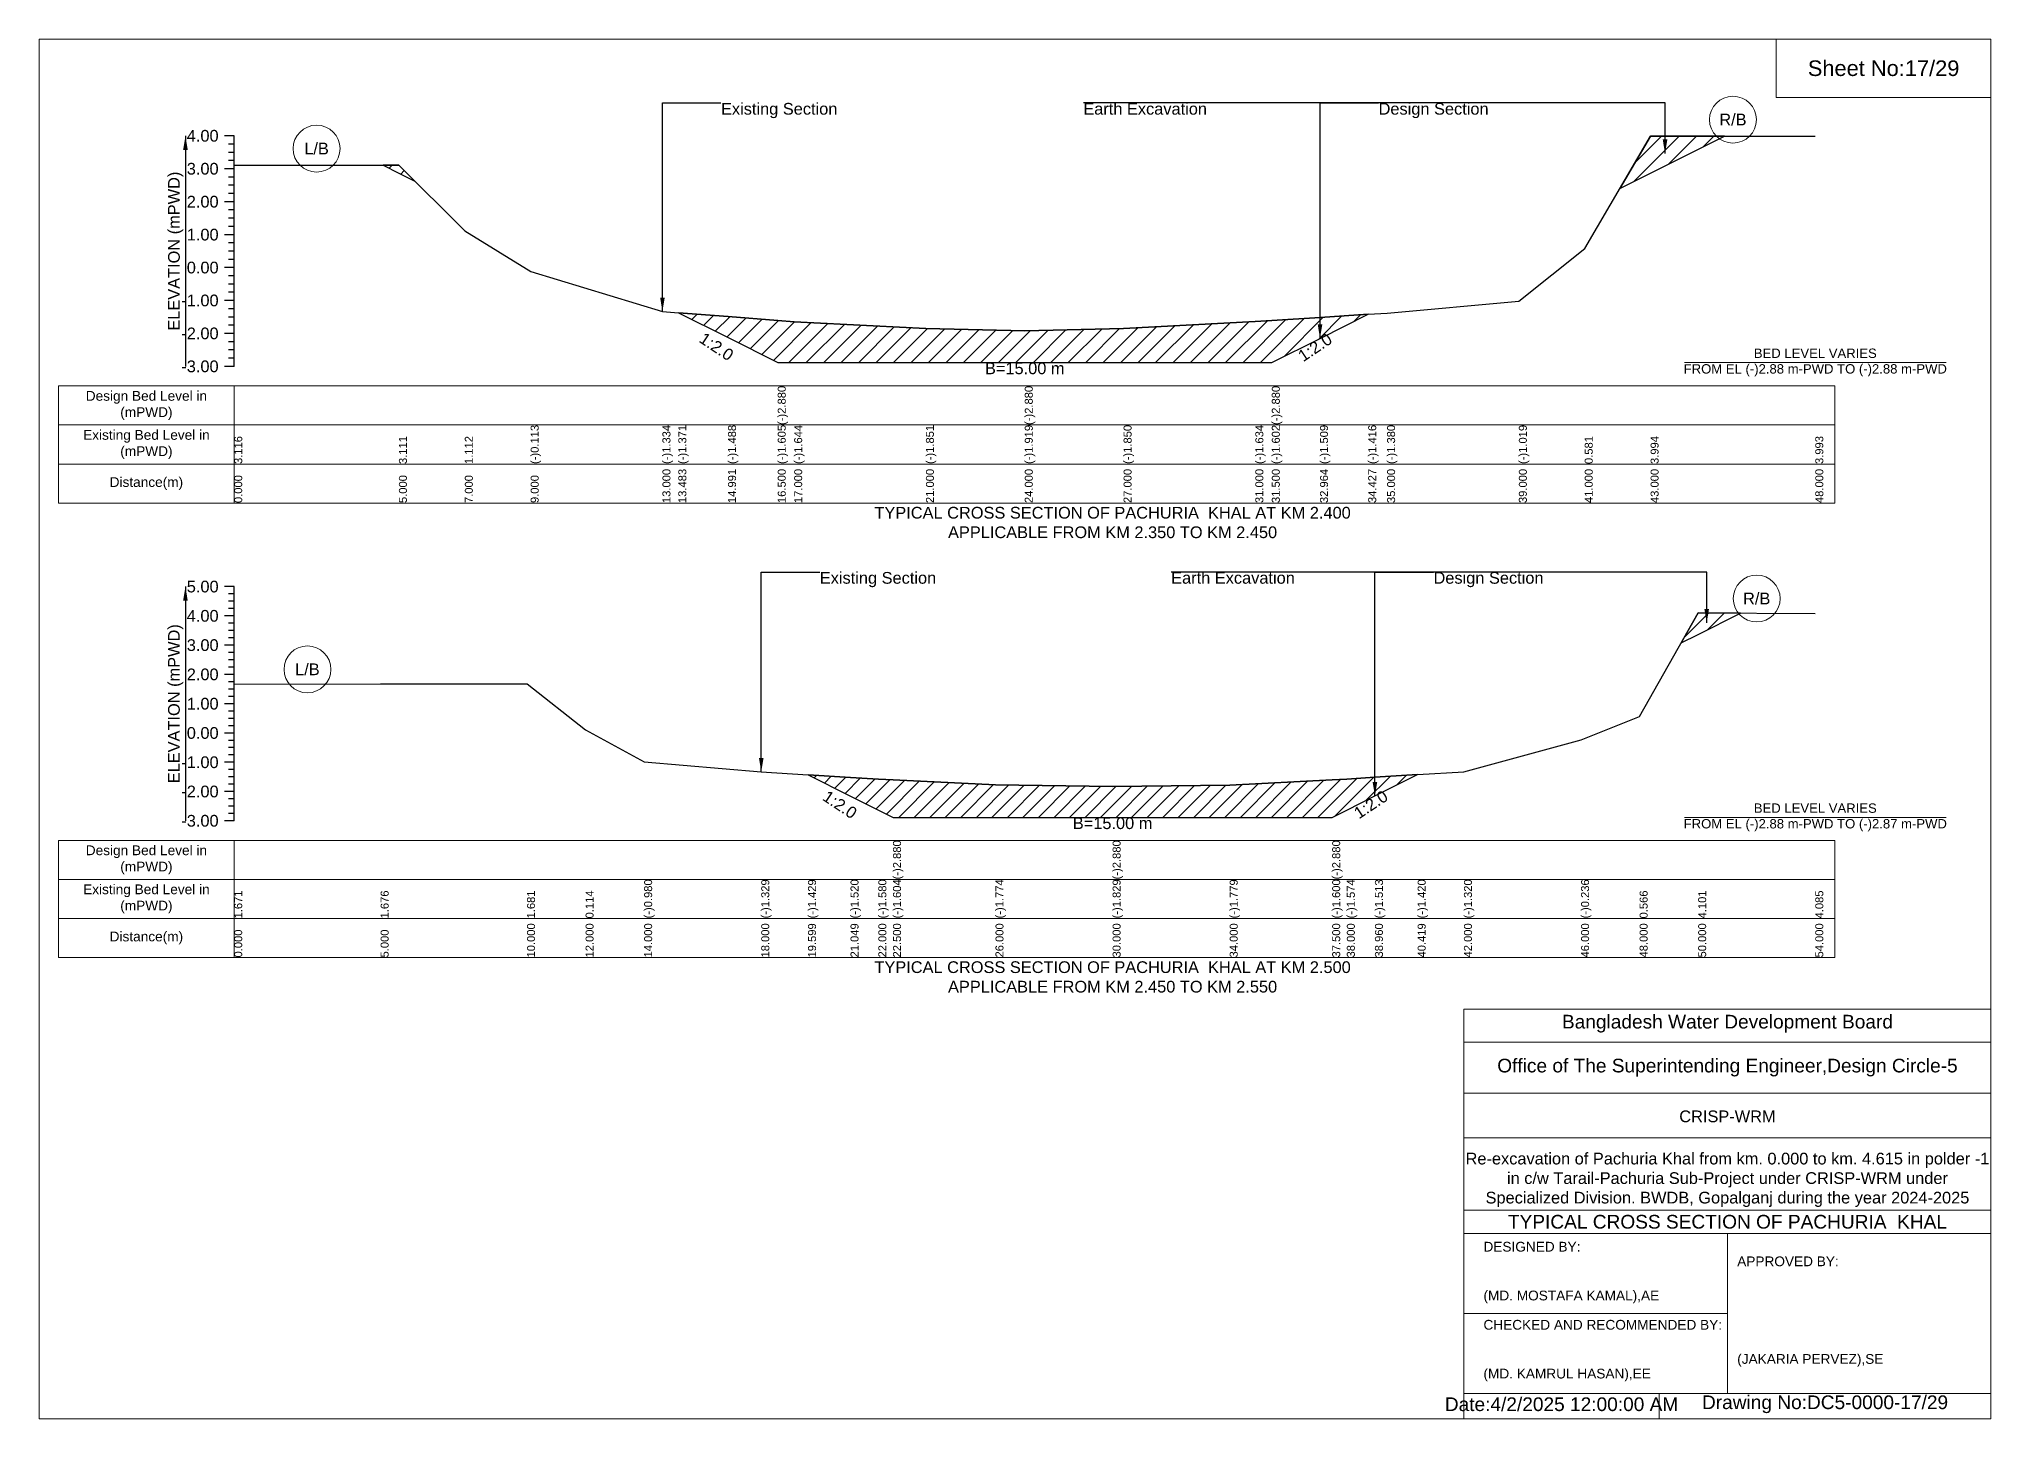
# Model space of a CAD drawing. Header units: inches. Extents: x 91000 to 388000, y -5656 to 0.
# Drawn here: x 260000 to 268000, y -5656 to 0 of the extents above; entities that cross this region are included whole.
import ezdxf

# ---------------------------------------------------------------- set-up
doc = ezdxf.new("R2010")
doc.units = ezdxf.units.IN
doc.header["$LTSCALE"] = 7
doc.header["$MEASUREMENT"] = 0
for name, color, linetype, lineweight in [('Cross section Data Border', 7, 'Continuous', 9), ('Cross Section Labels', 7, 'Continuous', 9), ('Existing_Bed_Level for Xsection', 7, 'Continuous', 25), ('Long Section Labels', 7, 'Continuous', 9)]:
    doc.layers.add(name, color=color, linetype=linetype, lineweight=lineweight)
doc.styles.get("Standard").update_dxf_attribs({"font": 'arial.ttf'})
doc.dimstyles.get("Standard").update_dxf_attribs({"dimtxt": 0.18, "dimasz": 0.18, "dimexe": 0.18, "dimexo": 0.0625, "dimgap": 0.09, "dimtad": 0, "dimtih": 1, "dimtoh": 1, "dimdec": 4, "dimzin": 0, "dimdsep": 46, "dimtxsty": 'Standard', "dimcen": 0.09, "dimadec": 0, "dimazin": 0, "dimtfac": 1, "dimtdec": 4, "dimtofl": 0, "dimtmove": 0, "dimatfit": 3, "dimfxl": 1, "dimtolj": 1, "dimtzin": 0, "dimarcsym": 0})

msp = doc.modelspace()

# ---------------------------------------------------------------- hatches: boundary and pattern name
at = {"layer": 'Existing_Bed_Level for Xsection'}
h = msp.add_hatch(dxfattribs=at)
h.set_pattern_fill('ANSI31', color=256, scale=405, style=0)
h.paths.add_polyline_path([(266479.2, -612.4), (266605, -549.5), (266908.4, -397.8), (266605, -397.7)])
h = msp.add_hatch(dxfattribs=at)
h.set_pattern_fill('ANSI31', color=256, scale=405, style=0)
h.paths.add_polyline_path([(261409.8, -516.9), (261475, -549.5), (261540.1, -582.1), (261475, -516.9)])
h = msp.add_hatch(dxfattribs=at)
h.set_pattern_fill('ANSI31', color=256, scale=405, style=0)
h.paths.add_polyline_path([(262620.2, -1122.1), (262823.8, -1223.9), (263027.5, -1325.7), (263095, -1325.7), (263635, -1325.7), (264040, -1325.7), (264445, -1325.7), (264985, -1325.7), (265052.5, -1325.7), (265250.1, -1226.9), (265447.7, -1128.1), (265250.1, -1140.7), (265052.5, -1153.2), (264985, -1157.5), (264445, -1186.7), (264040, -1196), (263635, -1186.8), (263095, -1158.9), (263027.5, -1153.6), (262823.8, -1137.9)])
h = msp.add_hatch(dxfattribs=at)
h.set_pattern_fill('ANSI31', color=256, scale=360, style=0)
h.paths.add_polyline_path([(266730.8, -2474.7), (266800, -2440.1), (266974, -2353.1), (266800, -2352.4)])
h = msp.add_hatch(dxfattribs=at)
h.set_pattern_fill('ANSI31', color=256, scale=360, style=0)
h.paths.add_polyline_path([(263151.8, -3016), (263325.9, -3103.1), (263440, -3160.1), (263500, -3190.1), (263920, -3190.1), (264400, -3190.1), (264880, -3190.1), (265300, -3190.1), (265360, -3160.1), (265475.2, -3102.5), (265650.3, -3015), (265475.2, -3026.1), (265360, -3033.4), (265300, -3036.5), (264880, -3058), (264400, -3064), (263920, -3057.4), (263500, -3037), (263440, -3034.1), (263325.9, -3027)])

# ---------------------------------------------------------------- linework, layer by layer
at = {"layer": 'Cross section Data Border'}
for points in [[(260080, -1421.9), (267360, -1421.9), (267360, -1901.9), (260080, -1901.9)], [(260080, -3284.5), (267360, -3284.5), (267360, -3764.5), (260080, -3764.5)]]:
    msp.add_lwpolyline(points, close=True, dxfattribs=at)
for points in [[(260800, -1421.9), (260800, -1901.9)], [(260080, -1581.9), (267360, -1581.9)], [(260080, -1741.9), (267360, -1741.9)], [(260800, -3284.5), (260800, -3764.5)], [(260080, -3444.5), (267360, -3444.5)], [(260080, -3604.5), (267360, -3604.5)]]:
    msp.add_lwpolyline(points, dxfattribs=at)
at = {"layer": 'Cross Section Labels'}
for points in [[(266744.2, -1325.7), (267815.8, -1325.7)], [(266744.2, -3190.1), (267815.8, -3190.1)]]:
    msp.add_lwpolyline(points, dxfattribs=at)
for centre in [(266942.5, -330.3), (261137.5, -449.1), (267040, -2293.4), (261100, -2583.7)]:
    msp.add_circle(centre, 96, dxfattribs=at)
at = {"layer": 'Existing_Bed_Level for Xsection'}
for points in [[(260800, -396.9), (260760, -396.9)], [(260800, -1341.9), (260800, -1206.9), (260800, -1071.9), (260800, -936.9), (260800, -801.9), (260800, -666.9), (260800, -531.9), (260800, -396.9)], [(260800, -516.3), (261475, -516.9), (261745, -786.8), (262015, -952.2), (262555, -1117), (262620.2, -1122.1), (262823.8, -1137.9), (263027.5, -1153.6), (263027.5, -1153.6), (263095, -1158.9), (263635, -1186.8), (264040, -1196), (264040, -1196), (264445, -1186.7), (264985, -1157.5), (265052.5, -1153.2), (265052.5, -1153.2), (265250.1, -1140.7), (265447.7, -1128.1), (265525, -1123.2), (266065, -1074.5), (266335, -858.5), (266605, -397.7), (267280, -397.9)], [(260800, -430.7), (260776, -430.7)], [(260800, -464.4), (260776, -464.4)], [(260800, -531.9), (260760, -531.9)], [(260800, -498.2), (260776, -498.2)], [(260800, -565.7), (260776, -565.7)], [(260800, -599.4), (260776, -599.4)], [(260800, -633.2), (260776, -633.2)], [(260800, -666.9), (260760, -666.9)], [(260800, -700.7), (260776, -700.7)], [(260800, -734.4), (260776, -734.4)], [(260800, -768.2), (260776, -768.2)], [(260800, -801.9), (260760, -801.9)], [(260800, -835.7), (260776, -835.7)], [(260800, -869.4), (260776, -869.4)], [(260800, -936.9), (260760, -936.9)], [(260800, -903.2), (260776, -903.2)], [(260800, -970.7), (260776, -970.7)], [(260800, -1004.4), (260776, -1004.4)], [(260800, -1038.2), (260776, -1038.2)], [(260800, -1071.9), (260760, -1071.9)], [(260800, -1105.7), (260776, -1105.7)], [(260800, -1139.4), (260776, -1139.4)], [(260800, -1173.2), (260776, -1173.2)], [(260800, -1206.9), (260760, -1206.9)], [(260800, -1240.7), (260776, -1240.7)], [(260800, -1274.4), (260776, -1274.4)], [(260800, -1341.9), (260760, -1341.9)], [(260800, -1308.2), (260776, -1308.2)], [(260800, -2244.5), (260760, -2244.5)], [(260800, -2274.5), (260776, -2274.5)], [(260800, -2304.5), (260776, -2304.5)], [(260800, -3204.5), (260800, -3084.5), (260800, -2964.5), (260800, -2844.5), (260800, -2724.5), (260800, -2604.5), (260800, -2484.5), (260800, -2364.5), (260800, -2244.5)], [(260800, -2364.5), (260760, -2364.5)], [(260800, -2334.5), (260776, -2334.5)], [(260800, -2394.5), (260776, -2394.5)], [(260800, -2644), (261400, -2643.4), (262000, -2642.8), (262240, -2830.8), (262480, -2962.1), (262960, -3004), (263151.8, -3016), (263325.9, -3027), (263440, -3034.1), (263500, -3037), (263500, -3037), (263920, -3057.4), (264400, -3064), (264400, -3064), (264880, -3058), (265300, -3036.5), (265300, -3036.5), (265360, -3033.4), (265475.2, -3026.1), (265650.3, -3015), (265840, -3002.9), (266320, -2872.8), (266560, -2776.6), (266800, -2352.4), (267280, -2354.3)], [(260800, -2424.5), (260776, -2424.5)], [(260800, -2454.5), (260776, -2454.5)], [(260800, -2484.5), (260760, -2484.5)], [(260800, -2514.5), (260776, -2514.5)], [(260800, -2544.5), (260776, -2544.5)], [(260800, -2604.5), (260760, -2604.5)], [(260800, -2574.5), (260776, -2574.5)], [(260800, -2634.5), (260776, -2634.5)], [(260800, -2664.5), (260776, -2664.5)], [(260800, -2694.5), (260776, -2694.5)], [(260800, -2724.5), (260760, -2724.5)], [(260800, -2754.5), (260776, -2754.5)], [(260800, -2784.5), (260776, -2784.5)], [(260800, -2844.5), (260760, -2844.5)], [(260800, -2814.5), (260776, -2814.5)], [(260800, -2874.5), (260776, -2874.5)], [(260800, -2904.5), (260776, -2904.5)], [(260800, -2934.5), (260776, -2934.5)], [(260800, -2964.5), (260760, -2964.5)], [(260800, -2994.5), (260776, -2994.5)], [(260800, -3024.5), (260776, -3024.5)], [(260800, -3084.5), (260760, -3084.5)], [(260800, -3054.5), (260776, -3054.5)], [(260800, -3114.5), (260776, -3114.5)], [(260800, -3144.5), (260776, -3144.5)], [(260800, -3174.5), (260776, -3174.5)], [(260800, -3204.5), (260760, -3204.5)]]:
    msp.add_lwpolyline(points, dxfattribs=at)
for points in [[(266479.2, -612.4), (266605, -549.5), (266908.4, -397.8), (266605, -397.7)], [(261409.8, -516.9), (261475, -549.5), (261540.1, -582.1), (261475, -516.9)], [(262620.2, -1122.1), (262620.2, -1122.1), (262823.8, -1223.9), (263027.5, -1325.7), (263027.5, -1325.7), (263095, -1325.7), (263635, -1325.7), (264040, -1325.7), (264040, -1325.7), (264445, -1325.7), (264985, -1325.7), (265052.5, -1325.7), (265052.5, -1325.7), (265250.1, -1226.9), (265447.7, -1128.1), (265250.1, -1140.7), (265052.5, -1153.2), (265052.5, -1153.2), (264985, -1157.5), (264445, -1186.7), (264040, -1196), (264040, -1196), (263635, -1186.8), (263095, -1158.9), (263027.5, -1153.6), (263027.5, -1153.6), (262823.8, -1137.9), (262620.2, -1122.1)], [(266730.8, -2474.7), (266800, -2440.1), (266974, -2353.1), (266800, -2352.4)], [(263151.8, -3016), (263151.8, -3016), (263325.9, -3103.1), (263440, -3160.1), (263500, -3190.1), (263500, -3190.1), (263920, -3190.1), (264400, -3190.1), (264400, -3190.1), (264880, -3190.1), (265300, -3190.1), (265300, -3190.1), (265360, -3160.1), (265475.2, -3102.5), (265650.3, -3015), (265650.3, -3015), (265650.3, -3015), (265475.2, -3026.1), (265360, -3033.4), (265300, -3036.5), (265300, -3036.5), (264880, -3058), (264400, -3064), (264400, -3064), (263920, -3057.4), (263500, -3037), (263500, -3037), (263440, -3034.1), (263325.9, -3027), (263151.8, -3016)]]:
    msp.add_lwpolyline(points, close=True, dxfattribs=at)
at = {"layer": 'Long Section Labels'}
for points in [[(260000, 0), (268000, 0), (268000, -5656), (260000, -5656)], [(267120, 0), (268000, 0), (268000, -240), (267120, -240)]]:
    msp.add_lwpolyline(points, close=True, dxfattribs=at)
for points in [[(265840, -5656), (265840, -3976), (268000, -3976)], [(265840, -4112), (268000, -4112)], [(265840, -4320), (268000, -4320)], [(265840, -4504), (268000, -4504)], [(265840, -4800), (268000, -4800)], [(265840, -4896), (268000, -4896)], [(266920, -4896), (266920, -5552)], [(265840, -5224), (266920, -5224)], [(265840, -5552), (268000, -5552)], [(266640, -5552), (266640, -5656)]]:
    msp.add_lwpolyline(points, dxfattribs=at)

# ---------------------------------------------------------------- texts
at = {"layer": 'Cross section Data Border', "char_height": 40, "width": 640, "attachment_point": 5}
for s, insert in [('Design Bed Level in (mPWD)', (260440, -1501.9)), ('Existing Bed Level in (mPWD)', (260440, -1661.9)), ('Distance(m)', (260440, -1821.9)), ('Design Bed Level in (mPWD)', (260440, -3364.5)), ('Existing Bed Level in (mPWD)', (260440, -3524.5)), ('Distance(m)', (260440, -3684.5))]:
    msp.add_mtext(s, dxfattribs=dict(at, insert=insert))
at = {"layer": 'Cross Section Labels'}
for s, insert, char_height, attachment_point in [('Existing Section', (262795, -261.9), 48, 1), ('Earth Excavation', (264280, -261.9), 48, 1), ('Design Section', (265490.1, -261.9), 48, 1), ('R/B', (266942.5, -330.3), 48, 5), ('L/B', (261137.5, -449.1), 48, 5), ('BED LEVEL VARIES ^JFROM EL (-)2.88 m-PWD TO (-)2.88 m-PWD', (267280, -1325.7), 38.4, 5), ('B=15.00 m', (264040, -1325.7), 48, 2), ('TYPICAL CROSS SECTION OF PACHURIA  KHAL AT KM 2.400^JAPPLICABLE FROM KM 2.350 TO KM 2.450', (264400, -1981.9), 48, 5), ('Existing Section', (263200, -2184.5), 48, 1), ('Earth Excavation', (264640, -2184.5), 48, 1), ('Design Section', (265715.2, -2184.5), 48, 1), ('R/B', (267040, -2293.4), 48, 5), ('L/B', (261100, -2583.7), 48, 5), ('B=15.00 m', (264400, -3190.1), 48, 2), ('BED LEVEL VARIES ^JFROM EL (-)2.88 m-PWD TO (-)2.87 m-PWD', (267280, -3190.1), 38.4, 5), ('TYPICAL CROSS SECTION OF PACHURIA  KHAL AT KM 2.500^JAPPLICABLE FROM KM 2.450 TO KM 2.550', (264400, -3844.5), 48, 5)]:
    msp.add_mtext(s, dxfattribs=dict(at, insert=insert, char_height=char_height, attachment_point=attachment_point))
at = {"layer": 'Cross Section Labels', "char_height": 48, "attachment_point": 2}
for insert, rotation in [((262790.1, -1240.8), 326.30993), ((265216.3, -1243.8), 33.69007), ((263295.9, -3118.1), 326.30993), ((265445.2, -3117.5), 33.69007)]:
    msp.add_mtext('1:2.0', dxfattribs=dict(at, insert=insert, rotation=rotation))
at = {"layer": 'Existing_Bed_Level for Xsection', "char_height": 48, "attachment_point": 6}
for s, insert in [('4.00', (260736, -396.9)), ('3.00', (260736, -531.9)), ('2.00', (260736, -666.9)), ('1.00', (260736, -801.9)), ('0.00', (260736, -936.9)), ('-1.00', (260736, -1071.9)), ('-2.00', (260736, -1206.9)), ('-3.00', (260736, -1341.9)), ('5.00', (260736, -2244.5)), ('4.00', (260736, -2364.5)), ('3.00', (260736, -2484.5)), ('2.00', (260736, -2604.5)), ('1.00', (260736, -2724.5)), ('0.00', (260736, -2844.5)), ('-1.00', (260736, -2964.5)), ('-2.00', (260736, -3084.5)), ('-3.00', (260736, -3204.5))]:
    msp.add_mtext(s, dxfattribs=dict(at, insert=insert))
at = {"layer": 'Existing_Bed_Level for Xsection', "rotation": 90}
for s, insert, char_height, attachment_point in [('ELEVATION (mPWD)', (260560, -869.4), 48, 5), ('(-)2.880', (263027.5, -1581.9), 32.8, 1), ('(-)2.880', (264040, -1581.9), 32.8, 1), ('(-)2.880', (265052.5, -1581.9), 32.8, 1), ('(-)0.113', (262015, -1741.9), 32.8, 1), ('(-)1.334', (262555, -1741.9), 32.8, 1), ('(-)1.371', (262620.2, -1741.9), 32.8, 1), ('(-)1.488', (262823.8, -1741.9), 32.8, 1), ('(-)1.605', (263027.5, -1741.9), 32.8, 1), ('(-)1.644', (263095, -1741.9), 32.8, 1), ('(-)1.851', (263635, -1741.9), 32.8, 1), ('(-)1.919', (264040, -1741.9), 32.8, 1), ('(-)1.850', (264445, -1741.9), 32.8, 1), ('(-)1.634', (264985, -1741.9), 32.8, 1), ('(-)1.602', (265052.5, -1741.9), 32.8, 1), ('(-)1.509', (265250.1, -1741.9), 32.8, 1), ('(-)1.416', (265447.7, -1741.9), 32.8, 1), ('(-)1.380', (265525, -1741.9), 32.8, 1), ('(-)1.019', (266065, -1741.9), 32.8, 1), ('3.116', (260800, -1741.9), 32.8, 1), ('3.111', (261475, -1741.9), 32.8, 1), ('1.112', (261745, -1741.9), 32.8, 1), ('0.581', (266335, -1741.9), 32.8, 1), ('3.994', (266605, -1741.9), 32.8, 1), ('3.993', (267280, -1741.9), 32.8, 1), ('0.000', (260800, -1901.9), 32.8, 1), ('5.000', (261475, -1901.9), 32.8, 1), ('7.000', (261745, -1901.9), 32.8, 1), ('9.000', (262015, -1901.9), 32.8, 1), ('13.000', (262555, -1901.9), 32.8, 1), ('13.483', (262620.2, -1901.9), 32.8, 1), ('14.991', (262823.8, -1901.9), 32.8, 1), ('16.500', (263027.5, -1901.9), 32.8, 1), ('17.000', (263095, -1901.9), 32.8, 1), ('21.000', (263635, -1901.9), 32.8, 1), ('24.000', (264040, -1901.9), 32.8, 1), ('27.000', (264445, -1901.9), 32.8, 1), ('31.000', (264985, -1901.9), 32.8, 1), ('31.500', (265052.5, -1901.9), 32.8, 1), ('32.964', (265250.1, -1901.9), 32.8, 1), ('34.427', (265447.7, -1901.9), 32.8, 1), ('35.000', (265525, -1901.9), 32.8, 1), ('39.000', (266065, -1901.9), 32.8, 1), ('41.000', (266335, -1901.9), 32.8, 1), ('43.000', (266605, -1901.9), 32.8, 1), ('48.000', (267280, -1901.9), 32.8, 1), ('ELEVATION (mPWD)', (260560, -2724.5), 48, 5), ('(-)2.880', (263500, -3444.5), 32.8, 1), ('(-)2.880', (264400, -3444.5), 32.8, 1), ('(-)2.880', (265300, -3444.5), 32.8, 1), ('1.671', (260800, -3604.5), 32.8, 1), ('1.676', (261400, -3604.5), 32.8, 1), ('1.681', (262000, -3604.5), 32.8, 1), ('0.114', (262240, -3604.5), 32.8, 1), ('(-)0.980', (262480, -3604.5), 32.8, 1), ('(-)1.329', (262960, -3604.5), 32.8, 1), ('(-)1.429', (263151.8, -3604.5), 32.8, 1), ('(-)1.520', (263325.9, -3604.5), 32.8, 1), ('(-)1.580', (263440, -3604.5), 32.8, 1), ('(-)1.604', (263500, -3604.5), 32.8, 1), ('(-)1.774', (263920, -3604.5), 32.8, 1), ('(-)1.829', (264400, -3604.5), 32.8, 1), ('(-)1.779', (264880, -3604.5), 32.8, 1), ('(-)1.600', (265300, -3604.5), 32.8, 1), ('(-)1.574', (265360, -3604.5), 32.8, 1), ('(-)1.513', (265475.2, -3604.5), 32.8, 1), ('(-)1.420', (265650.3, -3604.5), 32.8, 1), ('(-)1.320', (265840, -3604.5), 32.8, 1), ('(-)0.236', (266320, -3604.5), 32.8, 1), ('0.566', (266560, -3604.5), 32.8, 1), ('4.101', (266800, -3604.5), 32.8, 1), ('4.085', (267280, -3604.5), 32.8, 1), ('0.000', (260800, -3764.5), 32.8, 1), ('5.000', (261400, -3764.5), 32.8, 1), ('10.000', (262000, -3764.5), 32.8, 1), ('12.000', (262240, -3764.5), 32.8, 1), ('14.000', (262480, -3764.5), 32.8, 1), ('18.000', (262960, -3764.5), 32.8, 1), ('19.599', (263151.8, -3764.5), 32.8, 1), ('21.049', (263325.9, -3764.5), 32.8, 1), ('22.000', (263440, -3764.5), 32.8, 1), ('22.500', (263500, -3764.5), 32.8, 1), ('26.000', (263920, -3764.5), 32.8, 1), ('30.000', (264400, -3764.5), 32.8, 1), ('34.000', (264880, -3764.5), 32.8, 1), ('37.500', (265300, -3764.5), 32.8, 1), ('38.000', (265360, -3764.5), 32.8, 1), ('38.960', (265475.2, -3764.5), 32.8, 1), ('40.419', (265650.3, -3764.5), 32.8, 1), ('42.000', (265840, -3764.5), 32.8, 1), ('46.000', (266320, -3764.5), 32.8, 1), ('48.000', (266560, -3764.5), 32.8, 1), ('50.000', (266800, -3764.5), 32.8, 1), ('54.000', (267280, -3764.5), 32.8, 1)]:
    msp.add_mtext(s, dxfattribs=dict(at, insert=insert, char_height=char_height, attachment_point=attachment_point))
at = {"layer": 'Long Section Labels', "attachment_point": 5}
for s, insert, char_height in [('Sheet No:17/29', (267560, -120), 64), ('Bangladesh Water Development Board', (266920, -4036), 56), ('Office of The Superintending Engineer,Design Circle-5', (266920, -4216), 56)]:
    msp.add_mtext(s, dxfattribs=dict(at, insert=insert, char_height=char_height))
at = {"layer": 'Long Section Labels'}
for s, insert, char_height, width, attachment_point in [('CRISP-WRM', (266920, -4416), 48, 2240, 5), ('Re-excavation of Pachuria Khal from km. 0.000 to km. 4.615 in polder -1  in c/w Tarail-Pachuria Sub-Project under CRISP-WRM under Specialized Division. BWDB, Gopalganj during the year 2024-2025', (266920, -4676), 48, 2160, 5), ('TYPICAL CROSS SECTION OF PACHURIA  KHAL', (266920, -4848), 56, 2240, 5), ('DESIGNED BY:^J^J^J(MD. MOSTAFA KAMAL),AE', (265920, -5056), 40, 1120, 4), ('APPROVED BY:^J^J^J^J^J^J(JAKARIA PERVEZ),SE', (266960, -5216), 40, 1120, 4), ('CHECKED AND RECOMMENDED BY:^J^J^J(MD. KAMRUL HASAN),EE', (265920, -5376), 40, 1120, 4), ('Date:4/2/2025 12:00:00 AM', (266240, -5596), 56, 1120, 5), ('Drawing No:DC5-0000-17/29', (267320, -5596), 56, 1760, 5)]:
    msp.add_mtext(s, dxfattribs=dict(at, insert=insert, char_height=char_height, width=width, attachment_point=attachment_point))

# ---------------------------------------------------------------- leaders
at = {"layer": 'Cross Section Labels', "annotation_type": 0, "has_hookline": 1}
for points, hookline_direction, text_width in [([(262555, -1117), (262555, -261.9), (262794.9, -261.9)], 0, 467.2), ([(266664.2, -469.3), (266664.2, -261.9), (264280.1, -261.9)], 1, 497), ([(265250.1, -1226.9), (265250.1, -261.9), (265490, -261.9)], 0, 441.2), ([(262960, -3004), (262960, -2184.5), (263199.9, -2184.5)], 0, 467.2), ([(266834.9, -2393.4), (266834.9, -2184.5), (264640.1, -2184.5)], 1, 497), ([(265475.2, -3102.5), (265475.2, -2184.5), (265715.1, -2184.5)], 0, 441.2)]:
    msp.add_leader(points, dimstyle='Standard', override={"dimasz": 57.6}, dxfattribs=dict(at, hookline_direction=hookline_direction, text_width=text_width))
at = {"layer": 'Existing_Bed_Level for Xsection'}
for points in [[(260600, -396.9), (260600, -1341.9)], [(260600, -2244.5), (260600, -3204.5)]]:
    msp.add_leader(points, dimstyle='Standard', override={"dimasz": 57.6}, dxfattribs=at)

doc.saveas('drawing.dxf')
